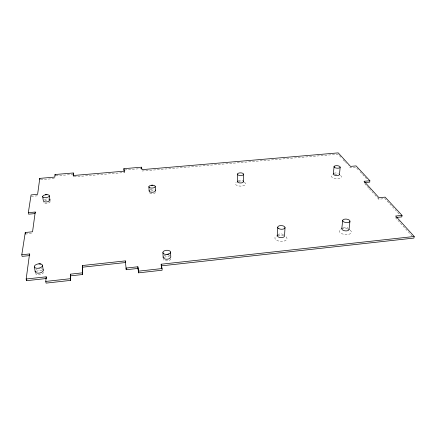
<?xml version="1.0" encoding="UTF-8"?>
<svg xmlns="http://www.w3.org/2000/svg" width="436" height="436" viewBox="0 0 436 436"><rect width="100%" height="100%" fill="white"/><g stroke="black" fill="none" stroke-linecap="round" stroke-linejoin="round"><path stroke-width="0.33" stroke-dasharray="2.18 1.64" d="M124.249 171.168L124.364 172.536L73.39 176.907L73.422 175.632M399.054 213.929L384.895 198.609L378.791 199.208L378.928 198.233M25.522 234.061L32.82 233.342M31.316 196.374L37.845 195.786M55.912 175.844L72.779 174.411M124.685 169.991L140.942 168.601M40.646 179.719L55.018 178.488M358.228 169.751L355.934 167.271L350.37 167.767L348.555 165.756M360.06 171.735L364.649 176.7M365.106 177.196L367.395 179.676M340.832 157.216L338.107 154.197L142.12 171.01L141.744 169.163M343.105 159.729L346.282 163.244M364.774 183.698L368.845 188.205M369.297 188.701L374.273 194.205M374.726 194.707L378.791 199.208M395.381 217.559L412.118 236.072M124.184 171.294L124.364 172.536M73.215 175.528L73.39 176.907M44.412 199.59A3.352 1.477 -8 0 1 49.094 199.154M50.194 201.579A3.346 1.477 -8 0 1 46.739 203.405A3.346 1.477 -8 0 1 43.562 202.2M44.636 201.05A3.346 1.477 -8 0 1 48.647 200.435M155.439 192.516A3.166 1.444 -3.3 0 1 152.742 193.682A3.166 1.444 -3.3 0 1 149.619 193.077M149.325 192.739A3.166 1.444 -3.3 0 1 149.237 192.363M150.883 191.061A3.166 1.444 -3.3 0 1 153.276 190.832M150.126 189.878A3.172 1.439 -3.3 0 1 153.946 189.513M164.143 255.834A3.82 2.098 -3.4 0 1 165.794 255.174M168.688 255.18A3.82 2.098 -3.4 0 1 170.16 255.839M170.792 259.028A3.815 2.109 -3.4 0 1 167.266 260.859A3.815 2.109 -3.4 0 1 163.429 259.556M164.23 257.463A3.815 2.109 -3.4 0 1 169.588 257.082M43.518 272.293A4.093 2.158 -11.1 0 1 39.529 274.773A4.093 2.158 -11.1 0 1 35.507 273.427M36.313 271.699A4.093 2.158 -11.1 0 1 41.949 270.505M36.03 270.037A4.098 2.153 -11 0 1 36.771 269.53M38.7 268.832A4.098 2.153 -11 0 1 39.747 268.685M40.761 268.69A4.098 2.153 -11 0 1 41.676 268.843M277.71 234.699A3.652 1.875 3.6 0 1 284.005 234.922M238.301 180.586A3.085 1.368 0.9 0 1 242.65 180.711M343.263 227.461A3.652 1.782 6.7 0 1 348.32 228.29M334.031 173.266A3.079 1.286 4.8 0 1 338.336 173.386M286.103 236.83A6.071 3.139 3.7 0 1 284.534 240.939A6.071 3.139 3.7 0 1 276.375 240.094A6.071 3.139 3.7 0 1 276.593 235.849M277.825 235.396A6.071 3.139 3.7 0 1 283.836 235.614M244.253 182.308A5.134 2.289 0.9 0 1 244.324 185.409A5.134 2.289 0.9 0 1 237.402 185.605A5.134 2.289 0.9 0 1 236.176 182.542M238.121 181.768A5.134 2.289 0.9 0 1 242.007 181.659M340.494 175.463A5.123 2.153 4.9 0 1 339.633 178.302A5.123 2.153 4.9 0 1 332.728 177.697A5.123 2.153 4.9 0 1 332.434 174.76M334.586 174.275A5.123 2.153 4.9 0 1 337.202 174.356M350.152 230.192A6.071 2.981 6.8 0 1 349.318 234.159A6.071 2.981 6.8 0 1 341.137 233.342A6.071 2.981 6.8 0 1 340.62 229.243M341.753 228.807A6.071 2.981 6.8 0 1 349.056 229.532"/><path stroke-width="0.65" d="M237.309 181.518L237.424 174.1M243.479 181.703L243.637 174.275A3.107 1.341 0.9 0 0 239.064 172.994A3.107 1.341 0.9 0 0 238.89 175.31A3.107 1.341 0.9 0 0 243.637 174.275M46.172 276.822L46.45 278.5L26.482 280.697L26.171 279.013L46.172 276.822L45.775 281.427L46.053 283.117L70.681 280.381L70.561 274.146L82.393 272.849L82.377 265.535L125.296 260.902L126.244 269.721L137.989 268.429L137.858 266.772L126.097 268.058L126.244 269.721M73.422 175.632L73.281 172.978L55.04 174.525L54.816 177.098L39.774 178.384L37.616 194.347L31.076 194.93L28.324 212.686L28.58 214.185L34.842 213.596M70.681 280.381L70.561 274.146M73.281 172.978L73.215 175.528L124.249 171.168L123.895 168.683L141.531 167.19L142.027 169.648L338.232 152.883L350.522 166.405L356.092 165.909L369.87 180.744L369.69 182.155L364.518 182.64M277.252 235.62L277.683 227.287M285.024 227.543L284.539 235.876A3.652 1.875 3.6 0 1 280.495 237.604A3.652 1.875 3.6 0 1 277.361 235.135M333.371 173.822L334.08 166.519M339.426 174.662L340.173 167.348A3.096 1.259 4.7 0 0 336.02 165.68A3.096 1.259 4.7 0 0 335.175 167.789A3.096 1.259 4.7 0 0 340.173 167.348M341.819 228.497L342.712 220.267M349.002 229.679L349.95 221.428A3.679 1.755 6.5 0 0 344.98 219.101A3.679 1.755 6.5 0 0 344.064 222.038A3.679 1.755 6.5 0 0 349.95 221.428M26.482 280.697L26.661 279.372M26.171 279.013L29.561 253.948L21.8 254.755L22.094 256.373L29.201 255.638M28.324 212.686L35.223 212.043L32.558 231.783L25.25 232.502L21.8 254.755M369.87 180.744L364.044 181.289L378.998 197.742L385.102 197.143L402.036 215.368L401.796 216.894L396.667 217.428M414.2 236.486L413.928 238.072L161.266 265.867L161.173 264.216L414.2 236.486L395.621 216.033L402.036 215.368M168.841 254.014L166.944 254.433A3.837 2.082 -3.3 0 1 163.064 251.91A3.837 2.082 -3.3 0 1 169.026 250.591A3.837 2.082 -3.3 0 1 168.841 254.014L166.944 254.433M45.284 194.816L47.001 194.658A3.363 1.461 -7.8 0 1 48.652 196.772A3.363 1.461 -7.8 0 1 43.186 197.274A3.363 1.461 -7.8 0 1 45.284 194.816L47.001 194.658M70.801 275.819L82.611 274.522L82.377 265.535M45.775 281.427L70.441 278.697M138.615 272.832L138.484 271.165L162.05 268.554L162.143 270.216L138.615 272.832L137.989 268.429M82.589 267.186L125.443 262.548L125.296 260.902M151.308 185.278L152.943 185.224A3.183 1.428 -3.2 0 1 154.622 187.366A3.183 1.428 -3.2 0 1 149.417 187.545A3.183 1.428 -3.2 0 1 151.308 185.278L152.943 185.224M38.929 263.84L40.864 263.998A4.115 2.136 -10.8 0 1 40.603 267.584A4.115 2.136 -10.8 0 1 34.444 267.083A4.115 2.136 -10.8 0 1 38.929 263.84L40.864 263.998M161.173 264.216L162.05 268.554M161.266 265.867L161.767 268.353M29.561 253.948L29.752 255.027M25.25 232.502L25.522 234.061M34.379 266.892L35.223 271.759M42.428 265.208L43.235 270.064M35.223 212.043L35.387 213.041M42.668 196.473L43.333 200.74A3.352 1.477 -8 0 0 47.377 201.803A3.352 1.477 -8 0 0 49.59 199.41M39.774 178.384L39.916 179.31M49.333 195.857L49.977 200.119M137.858 266.772L138.484 271.165M124.184 171.294L123.895 168.683M55.04 174.525L55.17 175.446M82.393 272.849L82.611 274.522M141.531 167.19L141.624 168.547M148.883 186.739L149.145 190.93M155.238 186.515L155.478 190.701A3.172 1.439 -3.3 0 1 151.832 192.271A3.172 1.439 -3.3 0 1 149.275 190.554M162.906 252.618L163.162 257.393M170.558 252.073L170.781 256.842A3.82 2.098 -3.4 0 1 166.683 259.235A3.82 2.098 -3.4 0 1 163.244 256.842M42.951 269.557A4.098 2.153 -11 0 1 39.769 273.012A4.098 2.153 -11 0 1 35.223 271.192M155.08 189.998A3.172 1.439 -3.3 0 1 155.385 190.336M243.119 181.011A3.085 1.368 0.9 0 1 240.683 182.978A3.085 1.368 0.9 0 1 237.446 181.169M339.453 174.329A3.079 1.286 4.8 0 1 335.9 175.485A3.079 1.286 4.8 0 1 333.605 173.517M349.013 229.211A3.652 1.782 6.7 0 1 344.86 230.818A3.652 1.782 6.7 0 1 342.086 228.077M278.827 228.649A3.679 1.848 3.5 0 0 284.926 228.017A3.679 1.848 3.5 0 0 280.31 225.603A3.679 1.848 3.5 0 0 278.827 228.649"/></g></svg>
